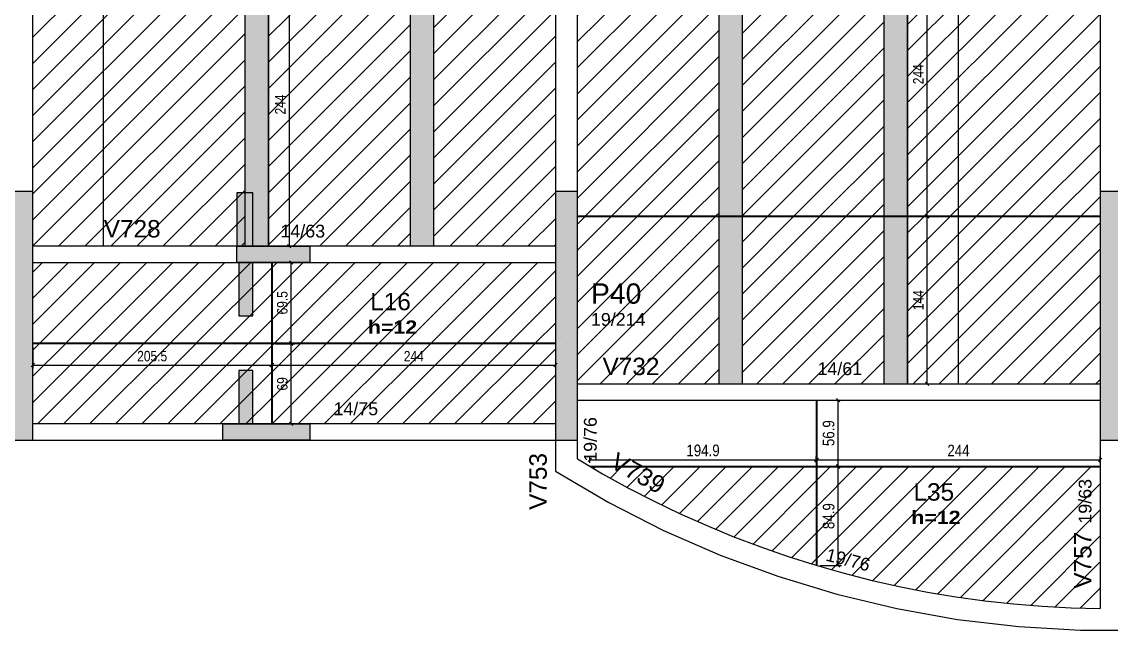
# Model space of a CAD drawing. Extents: x 3022 to 8661, y -614 to 3008.
# Drawn here: x 5566 to 6504, y 143 to 667 of the extents above; entities that cross this region are included whole.
import ezdxf

# ---------------------------------------------------------------- set-up
doc = ezdxf.new("R2010")
doc.units = 0
doc.header["$PDMODE"] = 34
for name, color, linetype in [('COTA', 241, 'Continuous'), ('MTH-DIM-PILAR', 3, 'Continuous'), ('MTH-DIM-VIGA', 3, 'Continuous'), ('MTH-FACE-VIGA', 7, 'Continuous'), ('MTH-LINHA-SEÇÃO', 16, 'Continuous'), ('MTH-PILAR-SEGUE', 5, 'Continuous'), ('MTH-SOMBRA21', 150, 'Continuous'), ('MTH-SOMBRA25', 253, 'Continuous'), ('MTH-TIT1-PILAR', 5, 'Continuous'), ('MTH-TIT1-VIGA', 5, 'Continuous'), ('MTH-TXT-NEGRITO', 5, 'Continuous'), ('Painéis', 200, 'Continuous')]:
    doc.layers.add(name, color=color, linetype=linetype)
doc.layers.add('Hachura', color=251, linetype='Continuous', lineweight=9)
doc.styles.add('COTA TECNICA', font='techl___.ttf', dxfattribs={"height": 10})
doc.styles.add('COTA TECNICA-50', font='techl___.ttf', dxfattribs={"height": 9})
doc.styles.add('TQS_ARIAL', font='arial.ttf')
doc.styles.add('TQS_ARIAL_BLACK', font='ariblk.ttf')
doc.dimstyles.new('COTA PAINEL-50', dxfattribs={"dimtxt": 9, "dimasz": 3, "dimexe": 3, "dimexo": 3, "dimgap": 3, "dimtad": 1, "dimdec": 1, "dimzin": 12, "dimdsep": 46, "dimtxsty": 'COTA TECNICA-50', "dimblk1": 'OBLIQUE', "dimblk2": 'OBLIQUE', "dimsah": 1, "dimcen": 0.9, "dimclrd": 4, "dimclre": 4, "dimclrt": 240, "dimadec": 1, "dimazin": 3, "dimtfac": 1, "dimtdec": 1, "dimtmove": 0, "dimatfit": 3, "dimfxl": 1, "dimtolj": 1, "dimtzin": 12, "dimarcsym": 0})
doc.dimstyles.new('PAINEL', dxfattribs={"dimtxt": 10, "dimasz": 3, "dimexe": 3, "dimexo": 3, "dimgap": 3, "dimtad": 1, "dimdec": 1, "dimzin": 12, "dimdsep": 46, "dimtxsty": 'COTA TECNICA', "dimblk1": 'OBLIQUE', "dimblk2": 'OBLIQUE', "dimsah": 1, "dimcen": 0.9, "dimclrd": 4, "dimclre": 4, "dimclrt": 240, "dimadec": 1, "dimazin": 3, "dimtfac": 1, "dimtdec": 1, "dimtmove": 0, "dimatfit": 3, "dimfxl": 1, "dimtolj": 1, "dimtzin": 12, "dimarcsym": 0})
pattern_1 = [(45, (1084.576, 0), (-11.22532, 11.22532), [])]

# ---------------------------------------------------------------- blocks, each defined once
blk = doc.blocks.new('_Oblique')
at = {"color": 0, "linetype": 'ByBlock', "lineweight": -2}
blk.add_line((-0.5, -0.5), (0.5, 0.5), dxfattribs=at)
blk = doc.blocks.new('*D1306')
at = {"layer": 'COTA', "color": 4, "lineweight": -2, "transparency": 16777216}
blk.add_line((5796.28, 717.35), (5796.28, 473.35), dxfattribs=at)
at = {"layer": 'Defpoints', "color": 0, "transparency": 16777216}
for p in [(5796.28, 717.35), (5796.28, 473.35), (5796.28, 473.35)]:
    blk.add_point(p, dxfattribs=at)
at = {"layer": 'COTA', "color": 4, "lineweight": -2, "transparency": 16777216, "xscale": 3, "yscale": 3, "zscale": 3}
for p, rotation in [((5796.28, 717.35), 90), ((5796.28, 473.35), 270)]:
    blk.add_blockref('_Oblique', p, dxfattribs=dict(at, rotation=rotation))
at = {"layer": 'COTA', "color": 240, "transparency": 16777216, "insert": (5788.71, 595.35), "char_height": 9, "attachment_point": 5, "rotation": 90, "style": 'COTA TECNICA-50'}
blk.add_mtext('\\A1;244', dxfattribs=at)
blk = doc.blocks.new('*D1307')
at = {"layer": 'COTA', "color": 4, "lineweight": -2, "transparency": 16777216}
for p, q in [((5575.64, 386.35), (5575.64, 368.04)), ((5781.14, 386.35), (5781.14, 368.04)), ((5575.64, 371.04), (5781.14, 371.04))]:
    blk.add_line(p, q, dxfattribs=at)
at = {"layer": 'Defpoints', "color": 0, "transparency": 16777216}
for p in [(5575.64, 389.35), (5781.14, 389.35), (5781.14, 371.04)]:
    blk.add_point(p, dxfattribs=at)
at = {"layer": 'COTA', "color": 4, "lineweight": -2, "transparency": 16777216, "xscale": 3, "yscale": 3, "zscale": 3, "rotation": 180}
blk.add_blockref('_Oblique', (5575.64, 371.04), dxfattribs=at)
at = {"layer": 'COTA', "color": 4, "lineweight": -2, "transparency": 16777216, "xscale": 3, "yscale": 3, "zscale": 3}
blk.add_blockref('_Oblique', (5781.14, 371.04), dxfattribs=at)
at = {"layer": 'COTA', "color": 240, "transparency": 16777216, "insert": (5678.39, 378.64), "char_height": 9, "attachment_point": 5, "style": 'COTA TECNICA-50'}
blk.add_mtext('\\A1;205.5', dxfattribs=at)
blk = doc.blocks.new('*D1308')
at = {"layer": 'COTA', "color": 4, "lineweight": -2, "transparency": 16777216}
for p, q in [((5781.64, 386.35), (5781.64, 368.04)), ((6025.64, 386.35), (6025.64, 368.04)), ((5781.64, 371.04), (6025.64, 371.04))]:
    blk.add_line(p, q, dxfattribs=at)
at = {"layer": 'Defpoints', "color": 0, "transparency": 16777216}
for p in [(5781.64, 389.35), (6025.64, 389.35), (6025.64, 371.04)]:
    blk.add_point(p, dxfattribs=at)
at = {"layer": 'COTA', "color": 4, "lineweight": -2, "transparency": 16777216, "xscale": 3, "yscale": 3, "zscale": 3, "rotation": 180}
blk.add_blockref('_Oblique', (5781.64, 371.04), dxfattribs=at)
at = {"layer": 'COTA', "color": 4, "lineweight": -2, "transparency": 16777216, "xscale": 3, "yscale": 3, "zscale": 3}
blk.add_blockref('_Oblique', (6025.64, 371.04), dxfattribs=at)
at = {"layer": 'COTA', "color": 240, "transparency": 16777216, "insert": (5903.64, 378.61), "char_height": 9, "attachment_point": 5, "style": 'COTA TECNICA-50'}
blk.add_mtext('\\A1;244', dxfattribs=at)
blk = doc.blocks.new('*D1309')
at = {"layer": 'COTA', "color": 4, "lineweight": -2, "transparency": 16777216}
for p, q in [((5784.64, 389.35), (5801.12, 389.35)), ((5798.12, 320.35), (5798.12, 389.35)), ((5784.64, 320.35), (5801.12, 320.35))]:
    blk.add_line(p, q, dxfattribs=at)
at = {"layer": 'Defpoints', "color": 0, "transparency": 16777216}
for p in [(5781.64, 389.35), (5798.12, 389.35), (5781.64, 320.35)]:
    blk.add_point(p, dxfattribs=at)
at = {"layer": 'COTA', "color": 4, "lineweight": -2, "transparency": 16777216, "xscale": 3, "yscale": 3, "zscale": 3}
for p, rotation in [((5798.12, 389.35), 90), ((5798.12, 320.35), 270)]:
    blk.add_blockref('_Oblique', p, dxfattribs=dict(at, rotation=rotation))
at = {"layer": 'COTA', "color": 240, "transparency": 16777216, "insert": (5790.5, 354.85), "char_height": 9, "attachment_point": 5, "rotation": 90, "style": 'COTA TECNICA-50'}
blk.add_mtext('\\A1;69', dxfattribs=at)
blk = doc.blocks.new('*D1310')
at = {"layer": 'COTA', "color": 4, "lineweight": -2, "transparency": 16777216}
for p, q in [((5784.64, 459.35), (5801.12, 459.35)), ((5798.12, 389.85), (5798.12, 459.35)), ((5784.64, 389.85), (5801.12, 389.85))]:
    blk.add_line(p, q, dxfattribs=at)
at = {"layer": 'Defpoints', "color": 0, "transparency": 16777216}
for p in [(5781.64, 459.35), (5798.12, 459.35), (5781.64, 389.85)]:
    blk.add_point(p, dxfattribs=at)
at = {"layer": 'COTA', "color": 4, "lineweight": -2, "transparency": 16777216, "xscale": 3, "yscale": 3, "zscale": 3}
for p, rotation in [((5798.12, 459.35), 90), ((5798.12, 389.85), 270)]:
    blk.add_blockref('_Oblique', p, dxfattribs=dict(at, rotation=rotation))
at = {"layer": 'COTA', "color": 240, "transparency": 16777216, "insert": (5790.49, 424.6), "char_height": 9, "attachment_point": 5, "rotation": 90, "style": 'COTA TECNICA-50'}
blk.add_mtext('\\A1;69.5', dxfattribs=at)
blk = doc.blocks.new('*D1311')
at = {"layer": 'COTA', "color": 4, "lineweight": -2, "transparency": 16777216}
for p, q in [((6332.14, 498.85), (6348.65, 498.85)), ((6345.65, 354.85), (6345.65, 498.85)), ((6332.14, 354.85), (6348.65, 354.85))]:
    blk.add_line(p, q, dxfattribs=at)
at = {"layer": 'Defpoints', "color": 0, "transparency": 16777216}
for p in [(6329.14, 498.85), (6345.65, 498.85), (6329.14, 354.85)]:
    blk.add_point(p, dxfattribs=at)
at = {"layer": 'COTA', "color": 4, "lineweight": -2, "transparency": 16777216, "xscale": 3, "yscale": 3, "zscale": 3}
for p, rotation in [((6345.65, 498.85), 90), ((6345.65, 354.85), 270)]:
    blk.add_blockref('_Oblique', p, dxfattribs=dict(at, rotation=rotation))
at = {"layer": 'COTA', "color": 240, "transparency": 16777216, "insert": (6338.09, 426.85), "char_height": 9, "attachment_point": 5, "rotation": 90, "style": 'COTA TECNICA-50'}
blk.add_mtext('\\A1;144', dxfattribs=at)
blk = doc.blocks.new('*D1312')
at = {"layer": 'COTA', "color": 4, "lineweight": -2, "transparency": 16777216}
for p, q in [((6332.14, 743.35), (6348.65, 743.35)), ((6345.65, 499.35), (6345.65, 743.35)), ((6332.14, 499.35), (6348.65, 499.35))]:
    blk.add_line(p, q, dxfattribs=at)
at = {"layer": 'Defpoints', "color": 0, "transparency": 16777216}
for p in [(6329.14, 743.35), (6345.65, 743.35), (6329.14, 499.35)]:
    blk.add_point(p, dxfattribs=at)
at = {"layer": 'COTA', "color": 4, "lineweight": -2, "transparency": 16777216, "xscale": 3, "yscale": 3, "zscale": 3}
for p, rotation in [((6345.65, 743.35), 90), ((6345.65, 499.35), 270)]:
    blk.add_blockref('_Oblique', p, dxfattribs=dict(at, rotation=rotation))
at = {"layer": 'COTA', "color": 240, "transparency": 16777216, "insert": (6338.09, 621.35), "char_height": 9, "attachment_point": 5, "rotation": 90, "style": 'COTA TECNICA-50'}
blk.add_mtext('\\A1;244', dxfattribs=at)
blk = doc.blocks.new('*D1407')
at = {"layer": 'COTA', "color": 4, "lineweight": -2, "transparency": 16777216}
for p, q in [((6055.26, 286.9), (6055.26, 292.36)), ((6250.14, 286.9), (6250.14, 292.36)), ((6055.26, 289.36), (6250.14, 289.36))]:
    blk.add_line(p, q, dxfattribs=at)
at = {"layer": 'Defpoints', "color": 0, "transparency": 16777216}
for p in [(6055.26, 283.9), (6250.14, 289.36), (6250.14, 283.9)]:
    blk.add_point(p, dxfattribs=at)
at = {"layer": 'COTA', "color": 4, "lineweight": -2, "transparency": 16777216, "xscale": 3, "yscale": 3, "zscale": 3, "rotation": 180}
blk.add_blockref('_Oblique', (6055.26, 289.36), dxfattribs=at)
at = {"layer": 'COTA', "color": 4, "lineweight": -2, "transparency": 16777216, "xscale": 3, "yscale": 3, "zscale": 3}
blk.add_blockref('_Oblique', (6250.14, 289.36), dxfattribs=at)
at = {"layer": 'COTA', "color": 240, "transparency": 16777216, "insert": (6152.7, 297.46), "char_height": 10, "attachment_point": 5, "style": 'COTA TECNICA'}
blk.add_mtext('\\A1;194.9', dxfattribs=at)
blk = doc.blocks.new('*D1408')
at = {"layer": 'COTA', "color": 4, "lineweight": -2, "transparency": 16777216}
for p, q in [((6250.64, 286.9), (6250.64, 292.36)), ((6494.64, 286.9), (6494.64, 292.36)), ((6250.64, 289.36), (6494.64, 289.36))]:
    blk.add_line(p, q, dxfattribs=at)
at = {"layer": 'Defpoints', "color": 0, "transparency": 16777216}
for p in [(6250.64, 283.9), (6494.64, 289.36), (6494.64, 283.9)]:
    blk.add_point(p, dxfattribs=at)
at = {"layer": 'COTA', "color": 4, "lineweight": -2, "transparency": 16777216, "xscale": 3, "yscale": 3, "zscale": 3, "rotation": 180}
blk.add_blockref('_Oblique', (6250.64, 289.36), dxfattribs=at)
at = {"layer": 'COTA', "color": 4, "lineweight": -2, "transparency": 16777216, "xscale": 3, "yscale": 3, "zscale": 3}
blk.add_blockref('_Oblique', (6494.64, 289.36), dxfattribs=at)
at = {"layer": 'COTA', "color": 240, "transparency": 16777216, "insert": (6372.64, 297.43), "char_height": 10, "attachment_point": 5, "style": 'COTA TECNICA'}
blk.add_mtext('\\A1;244', dxfattribs=at)
blk = doc.blocks.new('*D1409')
at = {"layer": 'COTA', "color": 4, "lineweight": -2, "transparency": 16777216}
for p, q in [((6253.64, 283.4), (6271.98, 283.4)), ((6268.98, 198.5), (6268.98, 283.4)), ((6253.64, 198.5), (6271.98, 198.5))]:
    blk.add_line(p, q, dxfattribs=at)
at = {"layer": 'Defpoints', "color": 0, "transparency": 16777216}
for p in [(6250.64, 283.4), (6268.98, 283.4), (6250.64, 198.5)]:
    blk.add_point(p, dxfattribs=at)
at = {"layer": 'COTA', "color": 4, "lineweight": -2, "transparency": 16777216, "xscale": 3, "yscale": 3, "zscale": 3}
for p, rotation in [((6268.98, 283.4), 90), ((6268.98, 198.5), 270)]:
    blk.add_blockref('_Oblique', p, dxfattribs=dict(at, rotation=rotation))
at = {"layer": 'COTA', "color": 240, "transparency": 16777216, "insert": (6260.88, 240.95), "char_height": 10, "attachment_point": 5, "rotation": 90, "style": 'COTA TECNICA'}
blk.add_mtext('\\A1;84.9', dxfattribs=at)
blk = doc.blocks.new('*D1410')
at = {"layer": 'COTA', "color": 4, "lineweight": -2, "transparency": 16777216}
for p, q in [((6253.64, 340.85), (6271.98, 340.85)), ((6268.98, 283.9), (6268.98, 340.85)), ((6253.64, 283.9), (6271.98, 283.9))]:
    blk.add_line(p, q, dxfattribs=at)
at = {"layer": 'Defpoints', "color": 0, "transparency": 16777216}
for p in [(6250.64, 340.85), (6268.98, 340.85), (6250.64, 283.9)]:
    blk.add_point(p, dxfattribs=at)
at = {"layer": 'COTA', "color": 4, "lineweight": -2, "transparency": 16777216, "xscale": 3, "yscale": 3, "zscale": 3}
for p, rotation in [((6268.98, 340.85), 90), ((6268.98, 283.9), 270)]:
    blk.add_blockref('_Oblique', p, dxfattribs=dict(at, rotation=rotation))
at = {"layer": 'COTA', "color": 240, "transparency": 16777216, "insert": (6260.84, 312.38), "char_height": 10, "attachment_point": 5, "rotation": 90, "style": 'COTA TECNICA'}
blk.add_mtext('\\A1;56.9', dxfattribs=at)

msp = doc.modelspace()

# ---------------------------------------------------------------- hatches: boundary and pattern name
at = {"layer": 'Hachura', "linetype": 'ByBlock'}
h = msp.add_hatch(dxfattribs=at)
h.set_pattern_fill('ANSI31', color=256, scale=5)
h.set_pattern_definition([(45, (-39.196, -112.321), (-11.22532, 11.22532), [])])
h.paths.add_polyline_path([(5636.14, 1109.35), (5575.64, 1109.35), (5575.64, 963.35), (5575.64, 961.35), (5636.14, 961.35)])
h.paths.add_polyline_path([(5758.14, 961.35), (5758.14, 1109.35), (5636.14, 1109.35), (5636.14, 961.35)])
h.paths.add_polyline_path([(5900.64, 1109.35), (5864.64, 1109.35), (5778.64, 1109.35), (5778.64, 961.35), (5900.64, 961.35)])
h.paths.add_polyline_path([(5920.64, 961.35), (6025.64, 961.35), (6025.64, 1109.35), (5920.64, 1109.35)])
h.paths.add_polyline_path([(5920.64, 717.35), (6025.64, 717.35), (6025.64, 961.35), (5920.64, 961.35)])
h.paths.add_polyline_path([(5900.64, 961.35), (5778.64, 961.35), (5778.64, 717.35), (5900.64, 717.35)])
h.paths.add_polyline_path([(5758.14, 961.35), (5636.14, 961.35), (5636.14, 717.35), (5758.14, 717.35)])
h.paths.add_polyline_path([(5636.14, 961.35), (5575.64, 961.35), (5575.64, 717.35), (5636.14, 717.35)])
h.paths.add_polyline_path([(5575.64, 520.35), (5575.64, 473.35), (5636.14, 473.35), (5636.14, 717.35), (5575.64, 717.35)])
h.paths.add_polyline_path([(5758.14, 717.35), (5636.14, 717.35), (5636.14, 473.35), (5758.14, 473.35)])
h.paths.add_polyline_path([(5900.64, 717.35), (5778.64, 717.35), (5778.64, 473.35), (5900.64, 473.35)])
h.paths.add_polyline_path([(6025.64, 717.35), (5920.64, 717.35), (5920.64, 473.35), (6025.64, 473.35), (6025.64, 520.35)])
h.paths.add_polyline_path([(5781.64, 459.35), (5781.64, 389.85), (6025.64, 389.85), (6025.64, 459.35)])
h.paths.add_polyline_path([(5781.64, 389.35), (5781.64, 320.35), (6025.64, 320.35), (6025.64, 389.35)])
h.paths.add_polyline_path([(5781.14, 389.35), (5575.64, 389.35), (5575.64, 320.35), (5781.14, 320.35)])
h.paths.add_polyline_path([(5575.64, 459.35), (5575.64, 389.85), (5781.14, 389.85), (5781.14, 459.35)])
at = {"layer": 'Hachura'}
h = msp.add_hatch(color=256, dxfattribs=at)
h.dxf.hatch_style = 1
h.paths.add_polyline_path([(5778.14, 473.35), (5758.14, 473.35), (5758.14, 717.35), (5778.14, 717.35)])
h.paths.add_polyline_path([(5778.14, 717.35), (5758.14, 717.35), (5758.14, 961.35), (5778.14, 961.35)])
h.paths.add_polyline_path([(5778.14, 961.35), (5758.14, 961.35), (5758.14, 1109.35), (5778.14, 1109.35)])
h.paths.add_polyline_path([(5920.64, 961.35), (5900.64, 961.35), (5900.64, 1109.35), (5920.64, 1109.35)])
h.paths.add_polyline_path([(5920.64, 717.35), (5900.64, 717.35), (5900.64, 961.35), (5920.64, 961.35)])
h.paths.add_polyline_path([(5920.64, 473.35), (5900.64, 473.35), (5900.64, 717.35), (5920.64, 717.35)])
at = {"layer": 'Hachura', "linetype": 'ByBlock'}
h = msp.add_hatch(dxfattribs=at)
h.set_pattern_fill('ANSI31', color=256, scale=5)
h.set_pattern_definition(pattern_1)
h.paths.add_polyline_path([(6044.64, 987.35), (6166.64, 987.35), (6166.64, 1109.35), (6144.38, 1109.35), (6144.38, 1059.35), (6130.38, 1059.35), (6130.38, 1109.35), (6044.64, 1109.35)])
h.paths.add_polyline_path([(6308.64, 987.35), (6308.64, 1109.35), (6186.64, 1109.35), (6186.64, 987.35)])
h.paths.add_polyline_path([(6372.64, 1109.35), (6329.14, 1109.35), (6329.14, 987.35), (6372.64, 987.35)])
h.paths.add_polyline_path([(6372.64, 987.35), (6494.64, 987.35), (6494.64, 1109.35), (6414.14, 1109.35), (6372.64, 1109.35)])
h.paths.add_polyline_path([(6448.64, 863.26), (6494.64, 863.26), (6494.64, 987.35), (6372.64, 987.35), (6372.64, 743.35), (6494.64, 743.35), (6494.64, 849.26), (6448.64, 849.26)])
h.paths.add_polyline_path([(6372.64, 987.35), (6329.14, 987.35), (6329.14, 743.35), (6372.64, 743.35)])
h.paths.add_polyline_path([(6186.64, 987.35), (6186.64, 743.35), (6308.64, 743.35), (6308.64, 987.35)])
h.paths.add_polyline_path([(6166.64, 987.35), (6044.64, 987.35), (6044.64, 863.26), (6090.64, 863.26), (6090.64, 849.26), (6044.64, 849.26), (6044.64, 800.26), (6044.64, 743.35), (6166.64, 743.35)])
h.paths.add_polyline_path([(6166.64, 743.35), (6044.64, 743.35), (6044.64, 520.35), (6044.64, 499.35), (6166.64, 499.35)])
h.paths.add_polyline_path([(6308.64, 743.35), (6186.64, 743.35), (6186.64, 499.35), (6308.64, 499.35)])
h.paths.add_polyline_path([(6372.64, 743.35), (6329.14, 743.35), (6329.14, 499.35), (6372.64, 499.35)])
h.paths.add_polyline_path([(6494.64, 743.35), (6372.64, 743.35), (6372.64, 499.35), (6494.64, 499.35), (6494.64, 520.35)])
h.paths.add_polyline_path([(6494.64, 498.85), (6372.64, 498.85), (6372.64, 354.85), (6494.64, 354.85)])
h.paths.add_polyline_path([(6372.64, 498.85), (6329.14, 498.85), (6329.14, 354.85), (6372.64, 354.85)])
h.paths.add_polyline_path([(6186.64, 354.85), (6193.38, 354.85), (6308.64, 354.85), (6308.64, 498.85), (6186.64, 498.85)])
h.paths.add_polyline_path([(6166.64, 498.85), (6044.64, 498.85), (6044.64, 354.85), (6144.38, 354.85), (6144.38, 404.85), (6144.38, 354.85), (6166.64, 354.85)])
at = {"layer": 'Hachura'}
h = msp.add_hatch(color=256, dxfattribs=at)
h.dxf.hatch_style = 1
h.paths.add_polyline_path([(6186.64, 1109.35), (6166.64, 1109.35), (6166.64, 987.35), (6186.64, 987.35)])
h.paths.add_polyline_path([(6186.64, 987.35), (6166.64, 987.35), (6166.64, 743.35), (6186.64, 743.35)])
h.paths.add_polyline_path([(6186.64, 743.35), (6166.64, 743.35), (6166.64, 499.35), (6186.64, 499.35)])
h.paths.add_polyline_path([(6186.64, 499.35), (6166.64, 499.35), (6166.64, 354.85), (6186.64, 354.85)])
h.paths.add_polyline_path([(6328.64, 499.35), (6308.64, 499.35), (6308.64, 354.85), (6328.64, 354.85)])
h.paths.add_polyline_path([(6328.64, 743.35), (6308.64, 743.35), (6308.64, 499.35), (6328.64, 499.35)])
h.paths.add_polyline_path([(6328.64, 987.35), (6308.64, 987.35), (6308.64, 743.35), (6328.64, 743.35)])
h.paths.add_polyline_path([(6328.64, 1109.35), (6308.64, 1109.35), (6308.64, 987.35), (6328.64, 987.35)])
at = {"layer": 'Hachura', "linetype": 'ByBlock'}
h = msp.add_hatch(dxfattribs=at)
h.set_pattern_fill('ANSI31', color=256, scale=5)
h.set_pattern_definition(pattern_1)
h.paths.add_polyline_path([(6056.11, 283.4), (6066.12, 277.5), (6087.95, 265.45), (6110.11, 254.03), (6132.58, 243.23), (6155.35, 233.07), (6178.39, 223.56), (6201.7, 214.7), (6225.24, 206.5), (6249.01, 198.97), (6250.14, 198.65), (6250.14, 283.4)])
h.paths.add_polyline_path([(6395.19, 168.09), (6419.98, 165.37), (6444.82, 163.34), (6469.72, 162.02), (6494.64, 161.4), (6494.64, 283.4), (6250.64, 283.4), (6250.64, 198.5), (6272.98, 192.11), (6297.13, 185.93), (6321.45, 180.44), (6345.91, 175.63), (6370.5, 171.51)])
h.paths.add_polyline_path([(6613.09, 168.09), (6637.79, 171.51), (6662.38, 175.63), (6686.84, 180.44), (6711.16, 185.93), (6735.31, 192.11), (6738.64, 193.07), (6738.64, 283.4), (6513.64, 283.4), (6513.64, 161.4), (6538.57, 162.02), (6563.46, 163.34), (6588.31, 165.37)])
h.paths.add_polyline_path([(6829.9, 223.56), (6852.94, 233.07), (6875.71, 243.23), (6898.18, 254.03), (6920.34, 265.45), (6942.17, 277.5), (6952.18, 283.4), (6739.14, 283.4), (6739.14, 193.21), (6759.28, 198.97), (6783.05, 206.5), (6806.59, 214.7)])

# ---------------------------------------------------------------- linework, layer by layer
at = {"layer": 'MTH-FACE-VIGA', "linetype": 'Continuous'}
for p, q in [((6025.64, 1109.35), (6025.64, 520.35)), ((6044.64, 520.35), (6044.64, 1109.35)), ((6494.64, 1109.35), (6494.64, 520.35)), ((5575.64, 520.35), (5575.64, 963.35)), ((6025.64, 473.35), (5575.64, 473.35)), ((5575.64, 459.35), (6025.64, 459.35)), ((6044.64, 354.85), (6494.64, 354.85)), ((6044.64, 340.85), (6494.64, 340.85)), ((6025.64, 320.35), (5575.64, 320.35)), ((5575.64, 306.35), (6025.64, 306.35)), ((6025.64, 306.35), (6025.64, 279.55)), ((6044.64, 290.16), (6044.64, 306.35)), ((6494.64, 306.35), (6494.64, 161.4))]:
    msp.add_line(p, q, dxfattribs=at)
for points in [[(6044.64, 290.16), (6066.12, 277.5), (6087.95, 265.45), (6110.11, 254.03), (6132.58, 243.23), (6155.35, 233.07), (6178.39, 223.56), (6201.7, 214.7), (6225.24, 206.5), (6249.01, 198.97), (6272.98, 192.11), (6297.13, 185.93), (6321.45, 180.44), (6345.91, 175.63), (6370.5, 171.51), (6395.19, 168.09), (6419.98, 165.37), (6444.82, 163.34), (6469.72, 162.02), (6494.64, 161.4)], [(6025.64, 279.55), (6071.46, 252.76), (6118.78, 228.71), (6167.43, 207.48), (6217.24, 189.14), (6268.04, 173.77), (6319.65, 161.4), (6371.91, 152.09), (6424.62, 145.86), (6477.61, 142.74), (6530.68, 142.74), (6583.67, 145.86), (6636.38, 152.09), (6688.63, 161.4), (6740.25, 173.77), (6791.05, 189.14), (6840.86, 207.48), (6889.51, 228.71), (6936.82, 252.76), (6982.64, 279.55)]]:
    msp.add_lwpolyline(points, dxfattribs=at)
at = {"layer": 'MTH-LINHA-SEÇÃO', "linetype": 'Continuous'}
for points in [[(5751.16, 519.35), (5751.16, 473.35), (5765.16, 473.35), (5765.16, 519.35), (5751.16, 519.35)], [(5814.16, 459.35), (5751.16, 459.35), (5751.16, 473.35), (5814.16, 473.35), (5814.16, 459.35)], [(5753.16, 459.35), (5753.16, 413.35), (5765.16, 413.35), (5765.16, 459.35), (5753.16, 459.35)], [(5753.16, 366.35), (5753.16, 320.35), (5765.16, 320.35), (5765.16, 366.35), (5753.16, 366.35)], [(5814.16, 306.35), (5739.16, 306.35), (5739.16, 320.35), (5814.16, 320.35), (5814.16, 306.35)]]:
    msp.add_lwpolyline(points, dxfattribs=at)
at = {"layer": 'MTH-PILAR-SEGUE', "linetype": 'Continuous'}
msp.add_line((6035.14, 389.85), (6035.14, 389.85), dxfattribs=at)
for points in [[(5556.64, 306.35), (5575.64, 306.35), (5575.64, 520.35), (5556.64, 520.35), (5556.64, 306.35)], [(6025.64, 306.35), (6044.64, 306.35), (6044.64, 520.35), (6025.64, 520.35), (6025.64, 306.35)], [(6494.64, 306.35), (6513.64, 306.35), (6513.64, 520.35), (6494.64, 520.35), (6494.64, 306.35)]]:
    msp.add_lwpolyline(points, dxfattribs=at)
at = {"layer": 'MTH-SOMBRA21', "linetype": 'Continuous'}
for points in [[(5751.16, 519.35), (5751.16, 473.35), (5765.16, 473.35)], [(5751.16, 519.35), (5765.16, 473.35), (5765.16, 519.35)], [(5751.16, 519.35), (5765.16, 519.35), (5751.16, 519.35)], [(5814.16, 459.35), (5751.16, 459.35), (5751.16, 473.35)], [(5814.16, 459.35), (5751.16, 473.35), (5814.16, 473.35)], [(5814.16, 459.35), (5814.16, 473.35), (5814.16, 459.35)], [(5753.16, 459.35), (5753.16, 413.35), (5765.16, 413.35)], [(5753.16, 459.35), (5765.16, 413.35), (5765.16, 459.35)], [(5753.16, 459.35), (5765.16, 459.35), (5753.16, 459.35)], [(5753.16, 366.35), (5753.16, 320.35), (5765.16, 320.35)], [(5753.16, 366.35), (5765.16, 320.35), (5765.16, 366.35)], [(5753.16, 366.35), (5765.16, 366.35), (5753.16, 366.35)], [(5814.16, 306.35), (5739.16, 306.35), (5739.16, 320.35)], [(5814.16, 306.35), (5739.16, 320.35), (5814.16, 320.35)], [(5814.16, 306.35), (5814.16, 320.35), (5814.16, 306.35)]]:
    msp.add_solid(points, dxfattribs=at)
at = {"layer": 'MTH-SOMBRA25', "linetype": 'Continuous'}
for points in [[(5556.64, 306.35), (5575.64, 306.35), (5575.64, 520.35)], [(5556.64, 306.35), (5575.64, 520.35), (5556.64, 520.35)], [(6025.64, 306.35), (6044.64, 306.35), (6044.64, 520.35)], [(6025.64, 306.35), (6044.64, 520.35), (6025.64, 520.35)], [(6025.64, 306.35), (6025.64, 520.35), (6025.64, 306.35)], [(6494.64, 306.35), (6513.64, 306.35), (6513.64, 520.35)], [(6494.64, 306.35), (6513.64, 520.35), (6494.64, 520.35)], [(6494.64, 306.35), (6494.64, 520.35), (6494.64, 306.35)]]:
    msp.add_solid(points, dxfattribs=at)
at = {"layer": 'Painéis'}
for p, q in [((5636.14, 1109.35), (5636.14, 473.35)), ((5758.14, 1109.35), (5758.14, 473.35)), ((5778.14, 1109.35), (5778.14, 473.35)), ((5778.64, 1109.35), (5778.64, 473.35)), ((5900.64, 1109.35), (5900.64, 473.35)), ((5920.64, 1109.35), (5920.64, 473.35)), ((6166.64, 354.85), (6166.64, 1109.35)), ((6186.64, 354.85), (6186.64, 1109.35)), ((6308.64, 354.85), (6308.64, 1109.35)), ((6328.64, 354.85), (6328.64, 1109.35)), ((6329.14, 354.85), (6329.14, 1109.35)), ((6372.64, 354.85), (6372.64, 1109.35)), ((6044.64, 499.35), (6494.64, 499.35)), ((6044.64, 498.85), (6494.64, 498.85)), ((5781.14, 459.35), (5781.14, 320.35)), ((5781.64, 459.35), (5781.64, 320.35)), ((6025.64, 389.85), (5575.64, 389.85)), ((6025.64, 389.35), (5575.64, 389.35)), ((6250.14, 340.85), (6250.14, 198.65)), ((6250.64, 340.85), (6250.64, 198.5)), ((6055.26, 283.9), (6494.64, 283.9)), ((6056.11, 283.4), (6494.64, 283.4))]:
    msp.add_line(p, q, dxfattribs=at)

# ---------------------------------------------------------------- texts
at = {"layer": 'MTH-DIM-PILAR', "linetype": 'Continuous', "style": 'TQS_ARIAL'}
msp.add_text('19/214', height=11, dxfattribs=at).set_placement((6056.17, 404.81))
at = {"layer": 'MTH-DIM-VIGA', "linetype": 'Continuous', "style": 'TQS_ARIAL'}
for s, p in [('14/63', (5788.85, 480.85)), ('14/61', (6251.24, 362.35)), ('14/75', (5834.49, 327.85))]:
    msp.add_text(s, height=11, dxfattribs=at).set_placement(p)
for s, rotation, p in [('19/76', 90, (6061.14, 287.76)), ('19/63', 90, (6487.14, 234.49)), ('19/76', 345.792, (6257.59, 202.78))]:
    msp.add_text(s, height=11, rotation=rotation, dxfattribs=at).set_placement(p)
at = {"layer": 'MTH-TIT1-PILAR', "linetype": 'Continuous', "style": 'TQS_ARIAL'}
msp.add_text('P40', height=17.5, dxfattribs=at).set_placement((6056.17, 423.81))
at = {"layer": 'MTH-TIT1-VIGA', "linetype": 'Continuous', "style": 'TQS_ARIAL'}
for s, p in [('V728', (5636.73, 480.85)), ('L16', (5866.14, 418.19)), ('V732', (6066.22, 362.35)), ('L35', (6333.95, 254.3))]:
    msp.add_text(s, height=15, dxfattribs=at).set_placement(p)
for s, rotation, p in [('V753', 90, (6018.14, 246.35)), ('V739', 330.79214, (6071.76, 283.42)), ('V757', 90, (6487.14, 178.49))]:
    msp.add_text(s, height=15, rotation=rotation, dxfattribs=at).set_placement(p)
at = {"layer": 'MTH-TXT-NEGRITO', "color": 3, "linetype": 'Continuous', "style": 'TQS_ARIAL_BLACK'}
for p in [(5864.2, 397.94), (6332.04, 234.13)]:
    msp.add_text('h=12', height=11.5, dxfattribs=at).set_placement(p)

# ---------------------------------------------------------------- dimensions: what is measured, and where the dimension line sits
at = {"layer": 'COTA'}
for base, p1, p2, dimstyle, picture, middle in [((6345.65, 743.35), (6329.14, 499.35), (6329.14, 743.35), 'COTA PAINEL-50', '*D1312', (6338.09, 621.35)), ((6345.65, 498.85), (6329.14, 354.85), (6329.14, 498.85), 'COTA PAINEL-50', '*D1311', (6338.09, 426.85)), ((5798.12, 459.35), (5781.64, 389.85), (5781.64, 459.35), 'COTA PAINEL-50', '*D1310', (5790.49, 424.6)), ((5798.12, 389.35), (5781.64, 320.35), (5781.64, 389.35), 'COTA PAINEL-50', '*D1309', (5790.5, 354.85)), ((6268.9836, 340.8516), (6250.6441, 283.9026), (6250.6441, 340.8516), 'PAINEL', '*D1410', (6260.8447, 312.3771)), ((6268.98, 283.4), (6250.64, 198.5), (6250.64, 283.4), 'PAINEL', '*D1409', (6260.88, 240.95))]:
    dim = msp.add_linear_dim(base=base, p1=p1, p2=p2, angle=90, dimstyle=dimstyle, dxfattribs=at)
    dim.commit()
    dim.dimension.update_dxf_attribs({"geometry": picture, "text_midpoint": middle})
dim = msp.add_linear_dim(base=(5796.28, 473.35), p1=(5796.28, 717.35), p2=(5796.28, 473.35), angle=270, dimstyle='COTA PAINEL-50', override={"dimtmove": 1}, dxfattribs=at)
dim.commit()
dim.dimension.update_dxf_attribs({"geometry": '*D1306', "text_midpoint": (5788.71, 595.35)})
for base, p1, p2, dimstyle, picture, middle in [((5781.14, 371.04), (5575.64, 389.35), (5781.14, 389.35), 'COTA PAINEL-50', '*D1307', (5678.39, 378.64)), ((6025.64, 371.04), (5781.64, 389.35), (6025.64, 389.35), 'COTA PAINEL-50', '*D1308', (5903.64, 378.61)), ((6250.14, 289.36), (6055.26, 283.9), (6250.14, 283.9), 'PAINEL', '*D1407', (6152.7, 297.46)), ((6494.64, 289.36), (6250.64, 283.9), (6494.64, 283.9), 'PAINEL', '*D1408', (6372.64, 297.43))]:
    dim = msp.add_linear_dim(base=base, p1=p1, p2=p2, dimstyle=dimstyle, dxfattribs=at)
    dim.commit()
    dim.dimension.update_dxf_attribs({"geometry": picture, "text_midpoint": middle})

doc.saveas('drawing.dxf')
